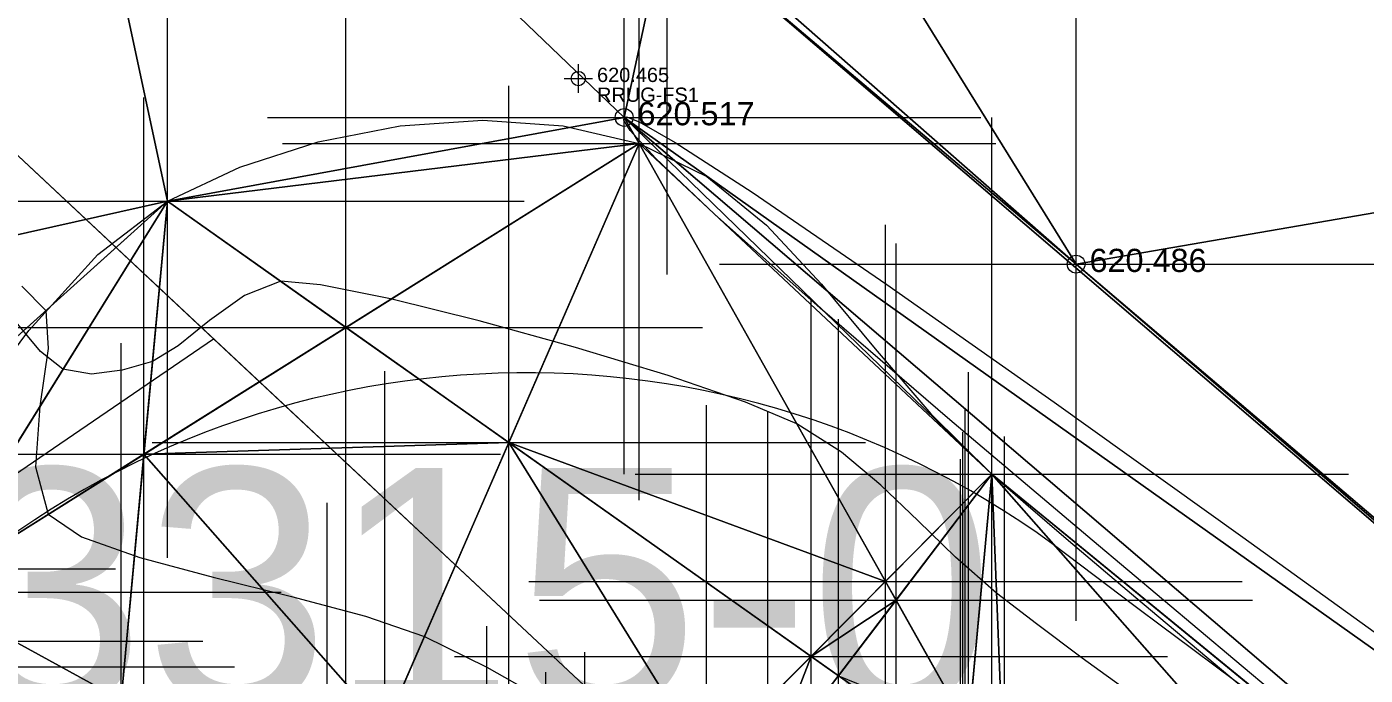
# Model space of a CAD drawing. Header units: metres. Extents: x 7511918 to 7512107, y 4692231 to 4692386.
# Drawn here: x 7511984.28 to 7511995.54, y 4692352.42 to 4692357.88 of the extents above; entities that cross this region are included whole.
import ezdxf

# ---------------------------------------------------------------- set-up
doc = ezdxf.new("R2010")
doc.units = ezdxf.units.M
for name, color, linetype, lineweight in [('A - Rrugë_Pen_No__1', 7, 'Continuous', 0), ('Asfallt', 97, 'Continuous', 0), ('asfalt pikat', 97, 'Continuous', 0), ('germimi  modeli pikat', 1, 'Continuous', 0), ('germimi modeli izo hipse', 11, 'Continuous', 0), ('germimi modeli trek', 1, 'Continuous', 0), ('Nr Parceles Baze', 7, 'Continuous', 0), ('parcela', 7, 'Continuous', 0), ('Parcela Fqinje', 251, 'Continuous', 0), ('rruga_matjet', 45, 'Continuous', 0), ('terreni  pikat modelit', 133, 'Continuous', 0), ('terreni izohipset kryesore', 212, 'Continuous', 0), ('terreni trek modelit', 132, 'Continuous', 0), ('trotuar', 155, 'Continuous', 0), ('trotuar pikat', 155, 'Continuous', 0), ('vellimi  pikat', 97, 'Continuous', 0), ('vellimi  trek', 97, 'Continuous', 0), ('vellimi izo themelore', 97, 'Continuous', 0)]:
    doc.layers.add(name, color=color, linetype=linetype, lineweight=lineweight)
doc.styles.get("Standard").update_dxf_attribs({"font": 'arial.ttf'})

# ---------------------------------------------------------------- blocks, each defined once
blk = doc.blocks.new('*U7', base_point=(7511989.307, 4692357.115, 620.517))
at = {"layer": 'trotuar pikat', "linetype": 'ByBlock', "lineweight": -2}
blk.add_line((7511989.307, 4692357.115, 620.517), (7511989.307, 4692357.115, 620.517), dxfattribs=at)
blk.add_circle((7511989.307, 4692357.115, 620.517), 0.075, dxfattribs=at)
at = {"layer": 'trotuar pikat', "linetype": 'ByBlock', "insert": (7511989.4195, 4692357.145, 620.517), "char_height": 0.195, "attachment_point": 4}
blk.add_mtext('{\\C256;620.517}', dxfattribs=at)
blk = doc.blocks.new('*U10', base_point=(7511993.109, 4692355.881, 620.486))
at = {"layer": 'asfalt pikat', "linetype": 'ByBlock', "lineweight": -2}
blk.add_line((7511993.109, 4692355.881, 620.486), (7511993.109, 4692355.881, 620.486), dxfattribs=at)
blk.add_circle((7511993.109, 4692355.881, 620.486), 0.075, dxfattribs=at)
at = {"layer": 'asfalt pikat', "linetype": 'ByBlock', "insert": (7511993.2215, 4692355.911, 620.486), "char_height": 0.195, "attachment_point": 4}
blk.add_mtext('{\\C256;620.486}', dxfattribs=at)
blk = doc.blocks.new('*U354', base_point=(7511988.922, 4692357.442, 620.465))
at = {"layer": 'rruga_matjet', "linetype": 'ByBlock', "lineweight": -2}
for p, q in [((7511988.922, 4692357.322, 620.465), (7511988.922, 4692357.562, 620.465)), ((7511988.802, 4692357.442, 620.465), (7511989.042, 4692357.442, 620.465))]:
    blk.add_line(p, q, dxfattribs=at)
blk.add_circle((7511988.922, 4692357.442, 620.465), 0.06, dxfattribs=at)
at = {"layer": 'rruga_matjet', "linetype": 'ByBlock', "char_height": 0.12}
for s, insert, attachment_point in [('{\\fArial|b0|i0|c0|p34;\\C256;620.465}', (7511989.079, 4692357.472, 620.465), 4), ('{\\fArial|b0|i0|c0|p34;\\C256;RRUG-FS1}', (7511989.079, 4692357.366, 620.465), 1)]:
    blk.add_mtext(s, dxfattribs=dict(at, insert=insert, attachment_point=attachment_point))

msp = doc.modelspace()

# ---------------------------------------------------------------- linework, layer by layer
at = {"layer": 'A - Rrugë_Pen_No__1', "color": 5, "linetype": 'Continuous', "lineweight": 13}
msp.add_lwpolyline([(7512057.317, 4692333.301, -0.166623), (7512008.192, 4692343.164, -0.026969), (7511992.916, 4692353.524, 0.354905), (7511983.439, 4692353.026), (7511972.538, 4692344.272), (7511925.79, 4692306.725)], format="xyb", dxfattribs=at)
at = {"layer": 'Asfallt'}
msp.add_polyline3d([(7512032.133, 4692338.989, 620.799), (7512022.821, 4692342.556, 620.734), (7512016.031, 4692345.7, 620.719), (7512013.894, 4692346.303, 620.685), (7512011.493, 4692347.938, 620.717), (7512009.538, 4692349.372, 620.639), (7512000.086, 4692357.084, 620.646), (7511983.357, 4692371.604, 620.635), (7511979.545, 4692367.785, 620.538), (7511993.109, 4692355.881, 620.486), (7512002.953, 4692347.506, 620.551), (7512007.926, 4692343.747, 620.612), (7512015.974, 4692339.477, 620.697), (7512019.795, 4692337.693, 620.722), (7512029.736, 4692333.842, 620.707), (7512032.133, 4692338.989, 620.799)], dxfattribs=at)
at = {"layer": 'germimi  modeli pikat', "color": 1, "linetype": 'Continuous', "lineweight": 0}
for p, q in [((7511989.307, 4692356.265, 620.517), (7511989.307, 4692357.965, 620.517)), ((7511989.434, 4692356.047, 620.629), (7511989.434, 4692357.747, 620.629)), ((7511985.465, 4692355.562, 620.13), (7511985.465, 4692357.262, 620.13)), ((7511988.457, 4692357.115, 620.517), (7511990.157, 4692357.115, 620.517)), ((7511988.584, 4692356.897, 620.629), (7511990.284, 4692356.897, 620.629)), ((7511993.109, 4692355.031, 620.486), (7511993.109, 4692356.731, 620.486)), ((7511984.615, 4692356.412, 620.13), (7511986.315, 4692356.412, 620.13)), ((7511992.259, 4692355.881, 620.486), (7511993.959, 4692355.881, 620.486)), ((7511992.4, 4692353.263, 620.492), (7511992.4, 4692354.963, 620.492)), ((7511991.55, 4692354.113, 620.492), (7511993.25, 4692354.113, 620.492)), ((7511985.077, 4692351.366, 619.726), (7511985.077, 4692353.066, 619.726))]:
    msp.add_line(p, q, dxfattribs=at)
at = {"layer": 'germimi modeli izo hipse', "color": 11, "linetype": 'Continuous', "lineweight": 0, "elevation": 620}
msp.add_lwpolyline([(7511993.583, 4692352.261), (7511993.161, 4692352.568), (7511992.776, 4692352.855), (7511992.44, 4692353.114), (7511992.095, 4692353.415), (7511991.779, 4692353.723), (7511991.467, 4692354.023), (7511991.135, 4692354.3), (7511990.76, 4692354.538), (7511990.328, 4692354.72), (7511989.676, 4692354.943), (7511988.897, 4692355.179), (7511988.087, 4692355.403), (7511987.341, 4692355.588), (7511986.754, 4692355.708), (7511986.42, 4692355.737), (7511986.113, 4692355.618), (7511985.819, 4692355.408), (7511985.556, 4692355.194), (7511985.34, 4692355.062), (7511985.084, 4692354.988), (7511984.825, 4692354.956), (7511984.585, 4692354.997), (7511984.398, 4692355.145), (7511984.178, 4692355.411)], dxfattribs=at)
at = {"layer": 'germimi modeli trek', "color": 1, "linetype": 'Continuous', "lineweight": 0}
for points in [[(7512000.141, 4692357.166, 620.72), (7511984.329, 4692372.808, 620.789), (7511983.346, 4692371.786, 620.769)], [(7512000.141, 4692357.166, 620.72), (7512001.076, 4692358.261, 620.755), (7511984.329, 4692372.808, 620.789)], [(7511983.346, 4692371.786, 620.769), (7511983.357, 4692371.604, 620.635), (7512000.141, 4692357.166, 620.72)], [(7511993.109, 4692355.881, 620.486), (7511983.357, 4692371.604, 620.635), (7511979.545, 4692367.785, 620.538)], [(7511993.109, 4692355.881, 620.486), (7512000.086, 4692357.084, 620.646), (7511983.357, 4692371.604, 620.635)], [(7511983.357, 4692371.604, 620.635), (7512000.086, 4692357.084, 620.646), (7512000.141, 4692357.166, 620.72)], [(7511979.545, 4692367.785, 620.538), (7511989.669, 4692358.793, 620.577), (7511993.109, 4692355.881, 620.486)], [(7511982.587, 4692363.023, 620.663), (7511979.813, 4692355.145, 619.718), (7511984.282, 4692361.934, 620.43)], [(7511984.282, 4692361.934, 620.43), (7511979.813, 4692355.145, 619.718), (7511985.465, 4692356.412, 620.13)], [(7511984.282, 4692361.934, 620.43), (7511985.465, 4692356.412, 620.13), (7511989.307, 4692357.115, 620.517)], [(7511989.307, 4692357.115, 620.517), (7511989.669, 4692358.793, 620.577), (7511984.282, 4692361.934, 620.43)], [(7511989.307, 4692357.115, 620.517), (7512002.925, 4692347.45, 620.649), (7511989.669, 4692358.793, 620.577)], [(7512002.925, 4692347.45, 620.649), (7511993.109, 4692355.881, 620.486), (7511989.669, 4692358.793, 620.577)], [(7511989.307, 4692357.115, 620.517), (7511985.465, 4692356.412, 620.13), (7511989.434, 4692356.897, 620.629)], [(7511989.307, 4692357.115, 620.517), (7511989.434, 4692356.897, 620.629), (7511992.4, 4692354.113, 620.492)], [(7511989.307, 4692357.115, 620.517), (7511992.4, 4692354.113, 620.492), (7512002.147, 4692346.142, 620.702)], [(7511989.307, 4692357.115, 620.517), (7512002.147, 4692346.142, 620.702), (7512002.925, 4692347.45, 620.649)], [(7512002.953, 4692347.506, 620.551), (7512000.086, 4692357.084, 620.646), (7511993.109, 4692355.881, 620.486)], [(7511992.507, 4692351.43, 619.171), (7511989.434, 4692356.897, 620.629), (7511985.465, 4692356.412, 620.13)], [(7511992.507, 4692351.43, 619.171), (7511992.4, 4692354.113, 620.492), (7511989.434, 4692356.897, 620.629)], [(7511979.813, 4692355.145, 619.718), (7511983.029, 4692352.493, 619.77), (7511985.465, 4692356.412, 620.13)], [(7511985.465, 4692356.412, 620.13), (7511983.029, 4692352.493, 619.77), (7511985.077, 4692352.216, 619.726)], [(7511985.077, 4692352.216, 619.726), (7511992.507, 4692351.43, 619.171), (7511985.465, 4692356.412, 620.13)], [(7512002.925, 4692347.45, 620.649), (7512002.953, 4692347.506, 620.551), (7511993.109, 4692355.881, 620.486)], [(7511992.4, 4692354.113, 620.492), (7511992.507, 4692351.43, 619.171), (7511999.424, 4692346.141, 619.116)], [(7512004.649, 4692344.085, 620.645), (7511992.4, 4692354.113, 620.492), (7511999.424, 4692346.141, 619.116)], [(7512002.147, 4692346.142, 620.702), (7511992.4, 4692354.113, 620.492), (7512004.649, 4692344.085, 620.645)], [(7511985.077, 4692352.216, 619.726), (7511983.029, 4692352.493, 619.77), (7511983.391, 4692350.91, 609.88)]]:
    msp.add_3dface(points, dxfattribs=at)
at = {"layer": 'parcela', "elevation": 609.752}
msp.add_lwpolyline([(7512014.001, 4692331.061), (7512007.601, 4692322.736), (7511996.728, 4692308.593), (7511996.478, 4692308.808), (7511984.225, 4692318.67), (7511979.511, 4692314.209), (7511960.838, 4692336.459), (7511966.627, 4692340.808), (7511982.769, 4692353.148), (7511985.853, 4692355.253), (7512004.361, 4692337.945), (7512007.31, 4692335.187), (7512013.22, 4692331.467), (7512014.001, 4692331.061)], dxfattribs=at)
at = {"layer": 'Parcela Fqinje', "elevation": 609.752, "flags": 128}
for points in [[(7512100.154, 4692320.526), (7512099.37, 4692321.114), (7512090.4, 4692328.334), (7512084.23, 4692331.224), (7512078.21, 4692330.164), (7512066.38, 4692329.075), (7512056.28, 4692327.065), (7512044.93, 4692326.926), (7512038.19, 4692326.936), (7512031.28, 4692327.606), (7512025.23, 4692326.976), (7512017.28, 4692329.357), (7512013.22, 4692331.467), (7512007.31, 4692335.187), (7511984.021, 4692356.967), (7511973.491, 4692368.387), (7511969.121, 4692372.097), (7511960.895, 4692377.202)], [(7512042.427, 4692243.089), (7512036.416, 4692234.41), (7512024.736, 4692231.331), (7512026.537, 4692239.37), (7512014.952, 4692250.065), (7512021.597, 4692257.99), (7512022.307, 4692258.85), (7512017.867, 4692262.99), (7512009.674, 4692254.166), (7511990.138, 4692265.631), (7511972.308, 4692273.251), (7511941.458, 4692293.101), (7511928.331, 4692300.748), (7511927.019, 4692301.512), (7511918.211, 4692306.549), (7511919.271, 4692307.313), (7511925.6, 4692312.428), (7511939.02, 4692321.55), (7511937.962, 4692322.418), (7511950.248, 4692331.332), (7511962.497, 4692339.88), (7511968.34, 4692344.458), (7511984.021, 4692356.967), (7511985.853, 4692355.253)]]:
    msp.add_lwpolyline(points, dxfattribs=at)
at = {"layer": 'terreni  pikat modelit', "color": 133, "linetype": 'Continuous', "lineweight": 0}
for p, q in [((7511989.307, 4692356.265, 620.517), (7511989.307, 4692357.965, 620.517)), ((7511989.434, 4692356.047, 620.629), (7511989.434, 4692357.747, 620.629)), ((7511985.465, 4692355.562, 620.13), (7511985.465, 4692357.262, 620.13)), ((7511988.457, 4692357.115, 620.517), (7511990.157, 4692357.115, 620.517)), ((7511988.584, 4692356.897, 620.629), (7511990.284, 4692356.897, 620.629)), ((7511993.109, 4692355.031, 620.486), (7511993.109, 4692356.731, 620.486)), ((7511984.615, 4692356.412, 620.13), (7511986.315, 4692356.412, 620.13)), ((7511992.259, 4692355.881, 620.486), (7511993.959, 4692355.881, 620.486)), ((7511992.4, 4692353.263, 620.492), (7511992.4, 4692354.963, 620.492)), ((7511991.55, 4692354.113, 620.492), (7511993.25, 4692354.113, 620.492))]:
    msp.add_line(p, q, dxfattribs=at)
at = {"layer": 'terreni izohipset kryesore', "color": 212, "linetype": 'Continuous', "lineweight": 0, "elevation": 620}
msp.add_lwpolyline([(7511984.241, 4692355.695), (7511984.441, 4692355.49), (7511984.461, 4692355.171), (7511984.393, 4692354.687), (7511984.355, 4692354.177), (7511984.463, 4692353.777), (7511984.742, 4692353.587), (7511985.232, 4692353.413), (7511985.849, 4692353.247), (7511986.51, 4692353.085), (7511987.13, 4692352.921), (7511987.627, 4692352.749), (7511988.152, 4692352.49), (7511988.702, 4692352.18)], dxfattribs=at)
at = {"layer": 'terreni trek modelit', "color": 132, "linetype": 'Continuous', "lineweight": 0}
for points in [[(7512000.141, 4692357.166, 620.72), (7511984.329, 4692372.808, 620.789), (7511983.346, 4692371.786, 620.769)], [(7512000.141, 4692357.166, 620.72), (7512001.076, 4692358.261, 620.755), (7511984.329, 4692372.808, 620.789)], [(7512032.862, 4692340.402, 620.979), (7511984.329, 4692372.808, 620.789), (7512001.076, 4692358.261, 620.755)], [(7511983.346, 4692371.786, 620.769), (7511983.357, 4692371.604, 620.635), (7512000.141, 4692357.166, 620.72)], [(7511993.109, 4692355.881, 620.486), (7511983.357, 4692371.604, 620.635), (7511979.545, 4692367.785, 620.538)], [(7511993.109, 4692355.881, 620.486), (7512000.086, 4692357.084, 620.646), (7511983.357, 4692371.604, 620.635)], [(7511983.357, 4692371.604, 620.635), (7512000.086, 4692357.084, 620.646), (7512000.141, 4692357.166, 620.72)], [(7511979.545, 4692367.785, 620.538), (7511989.669, 4692358.793, 620.577), (7511993.109, 4692355.881, 620.486)], [(7511982.587, 4692363.023, 620.663), (7511979.813, 4692355.145, 619.718), (7511984.282, 4692361.934, 620.43)], [(7511984.282, 4692361.934, 620.43), (7511979.813, 4692355.145, 619.718), (7511985.465, 4692356.412, 620.13)], [(7511984.282, 4692361.934, 620.43), (7511985.465, 4692356.412, 620.13), (7511989.307, 4692357.115, 620.517)], [(7511989.307, 4692357.115, 620.517), (7511989.669, 4692358.793, 620.577), (7511984.282, 4692361.934, 620.43)], [(7511989.307, 4692357.115, 620.517), (7512002.925, 4692347.45, 620.649), (7511989.669, 4692358.793, 620.577)], [(7512002.925, 4692347.45, 620.649), (7511993.109, 4692355.881, 620.486), (7511989.669, 4692358.793, 620.577)], [(7511989.307, 4692357.115, 620.517), (7511985.465, 4692356.412, 620.13), (7511989.434, 4692356.897, 620.629)], [(7511989.307, 4692357.115, 620.517), (7511989.434, 4692356.897, 620.629), (7511992.4, 4692354.113, 620.492)], [(7511989.307, 4692357.115, 620.517), (7511992.4, 4692354.113, 620.492), (7512002.147, 4692346.142, 620.702)], [(7511989.307, 4692357.115, 620.517), (7512002.147, 4692346.142, 620.702), (7512002.925, 4692347.45, 620.649)], [(7512002.953, 4692347.506, 620.551), (7512000.086, 4692357.084, 620.646), (7511993.109, 4692355.881, 620.486)], [(7511989.434, 4692356.897, 620.629), (7511985.465, 4692356.412, 620.13), (7511978.1, 4692349.784, 619.195)], [(7511984.956, 4692346.616, 619.07), (7511989.434, 4692356.897, 620.629), (7511978.1, 4692349.784, 619.195)], [(7511984.956, 4692346.616, 619.07), (7511992.4, 4692354.113, 620.492), (7511989.434, 4692356.897, 620.629)], [(7511985.465, 4692356.412, 620.13), (7511979.813, 4692355.145, 619.718), (7511978.1, 4692349.784, 619.195)], [(7512002.925, 4692347.45, 620.649), (7512002.953, 4692347.506, 620.551), (7511993.109, 4692355.881, 620.486)], [(7511985.812, 4692345.462, 618.906), (7511992.4, 4692354.113, 620.492), (7511984.956, 4692346.616, 619.07)], [(7511991.155, 4692340.566, 618.46), (7511992.4, 4692354.113, 620.492), (7511985.812, 4692345.462, 618.906)], [(7511991.155, 4692340.566, 618.46), (7512002.147, 4692346.142, 620.702), (7511992.4, 4692354.113, 620.492)]]:
    msp.add_3dface(points, dxfattribs=at)
at = {"layer": 'trotuar'}
msp.add_polyline3d([(7512029.694, 4692333.746, 620.824), (7512029.266, 4692332.511, 620.859), (7512018.913, 4692336.479, 620.53), (7512015.043, 4692338.223, 620.586), (7512007.119, 4692342.389, 620.714), (7512002.147, 4692346.142, 620.702), (7511989.307, 4692357.115, 620.517), (7511984.282, 4692361.934, 620.43), (7511982.587, 4692363.023, 620.663), (7511978.442, 4692366.69, 620.705), (7511979.442, 4692367.719, 620.678), (7511983.424, 4692364.13, 620.637), (7511984.966, 4692362.746, 620.509), (7511989.669, 4692358.793, 620.577), (7512002.925, 4692347.45, 620.649), (7512007.882, 4692343.688, 620.67), (7512015.952, 4692339.36, 620.735), (7512019.798, 4692337.62, 620.748), (7512029.694, 4692333.746, 620.824)], dxfattribs=at)
at = {"layer": 'vellimi  pikat', "color": 97, "linetype": 'Continuous', "lineweight": 0}
for p, q in [((7511989.669, 4692355.793), (7511989.669, 4692361.793)), ((7511989.307, 4692354.115), (7511989.307, 4692360.115)), ((7511989.434, 4692353.897), (7511989.434, 4692359.897)), ((7511985.465, 4692353.412), (7511985.465, 4692359.412)), ((7511993.109, 4692352.881), (7511993.109, 4692358.881)), ((7511986.967, 4692352.349, -0.392), (7511986.967, 4692358.349, -0.392)), ((7511988.338, 4692351.38, -0.508), (7511988.338, 4692357.38, -0.508)), ((7511985.268, 4692351.283, -0.177), (7511985.268, 4692357.283, -0.177)), ((7511986.307, 4692357.115), (7511992.307, 4692357.115)), ((7511992.4, 4692351.113), (7511992.4, 4692357.113)), ((7511986.434, 4692356.897), (7511992.434, 4692356.897)), ((7511982.465, 4692356.412), (7511988.465, 4692356.412)), ((7511991.505, 4692350.212, -0.675), (7511991.505, 4692356.212, -0.675)), ((7511991.594, 4692350.054, -0.694), (7511991.594, 4692356.054, -0.694)), ((7511990.109, 4692355.881), (7511996.109, 4692355.881)), ((7511990.879, 4692349.582, -0.809), (7511990.879, 4692355.582, -0.809)), ((7511983.967, 4692355.349, -0.392), (7511989.967, 4692355.349, -0.392)), ((7511991.11, 4692349.419, -0.82), (7511991.11, 4692355.419, -0.82)), ((7511985.077, 4692349.216, -0.093), (7511985.077, 4692355.216, -0.093)), ((7511987.293, 4692348.982, -0.323), (7511987.293, 4692354.982, -0.323)), ((7511992.203, 4692348.971, -0.855), (7511992.203, 4692354.971, -0.855)), ((7511989.999, 4692348.695, -0.675), (7511989.999, 4692354.695, -0.675)), ((7511992.175, 4692348.665, -0.909), (7511992.175, 4692354.665, -0.909)), ((7511990.517, 4692348.641, -0.719), (7511990.517, 4692354.641, -0.719)), ((7511992.157, 4692348.467, -0.898), (7511992.157, 4692354.467, -0.898)), ((7511992.507, 4692348.43, -0.966), (7511992.507, 4692354.43, -0.966)), ((7511985.338, 4692354.38, -0.508), (7511991.338, 4692354.38, -0.508)), ((7511982.268, 4692354.283, -0.177), (7511988.268, 4692354.283, -0.177)), ((7511992.136, 4692348.24, -0.893), (7511992.136, 4692354.24, -0.893)), ((7511989.4, 4692354.113), (7511995.4, 4692354.113)), ((7511986.81, 4692347.874, -0.272), (7511986.81, 4692353.874, -0.272)), ((7511979.028, 4692353.319, 0.06), (7511985.028, 4692353.319, 0.06)), ((7511988.505, 4692353.212, -0.675), (7511994.505, 4692353.212, -0.675)), ((7511980.421, 4692353.123, -0.04), (7511986.421, 4692353.123, -0.04)), ((7511988.594, 4692353.054, -0.694), (7511994.594, 4692353.054, -0.694)), ((7511988.152, 4692346.835, -0.456), (7511988.152, 4692352.835, -0.456)), ((7511979.764, 4692352.711, -0.019), (7511985.764, 4692352.711, -0.019)), ((7511987.879, 4692352.582, -0.809), (7511993.879, 4692352.582, -0.809)), ((7511988.977, 4692346.618, -0.522), (7511988.977, 4692352.618, -0.522)), ((7511980.029, 4692352.493, 0.002), (7511986.029, 4692352.493, 0.002)), ((7511988.649, 4692346.45, -0.488), (7511988.649, 4692352.45, -0.488))]:
    msp.add_line(p, q, dxfattribs=at)
at = {"layer": 'vellimi  trek', "color": 97, "linetype": 'Continuous', "lineweight": 0}
for points in [[(7512000.141, 4692357.166), (7511984.329, 4692372.808), (7511983.346, 4692371.786)], [(7512000.141, 4692357.166), (7512001.076, 4692358.261), (7511984.329, 4692372.808)], [(7512000.141, 4692357.166), (7511983.346, 4692371.786), (7511983.357, 4692371.604)], [(7511993.109, 4692355.881), (7511983.357, 4692371.604), (7511979.545, 4692367.785)], [(7511983.357, 4692371.604), (7511993.109, 4692355.881), (7512000.086, 4692357.084)], [(7511983.357, 4692371.604), (7512000.086, 4692357.084), (7512000.141, 4692357.166)], [(7511979.545, 4692367.785), (7511989.669, 4692358.793), (7511993.109, 4692355.881)], [(7511984.282, 4692361.934), (7511982.587, 4692363.023), (7511979.813, 4692355.145)], [(7511985.465, 4692356.412), (7511984.282, 4692361.934), (7511979.813, 4692355.145)], [(7511989.307, 4692357.115), (7511989.669, 4692358.793), (7511984.282, 4692361.934)], [(7511989.307, 4692357.115), (7511984.282, 4692361.934), (7511985.465, 4692356.412)], [(7511989.307, 4692357.115), (7512002.925, 4692347.45), (7511989.669, 4692358.793)], [(7512002.925, 4692347.45), (7511993.109, 4692355.881), (7511989.669, 4692358.793)], [(7511985.465, 4692356.412), (7511989.434, 4692356.897), (7511989.307, 4692357.115)], [(7511989.307, 4692357.115), (7512002.147, 4692346.142), (7512002.925, 4692347.45)], [(7511989.307, 4692357.115), (7511992.4, 4692354.113), (7512002.147, 4692346.142)], [(7511989.307, 4692357.115), (7511989.434, 4692356.897), (7511992.4, 4692354.113)], [(7511993.109, 4692355.881), (7512002.953, 4692347.506), (7512000.086, 4692357.084)], [(7511985.465, 4692356.412), (7511986.967, 4692355.349, -0.392), (7511989.434, 4692356.897)], [(7511988.338, 4692354.38, -0.508), (7511989.434, 4692356.897), (7511986.967, 4692355.349, -0.392)], [(7511988.338, 4692354.38, -0.508), (7511991.505, 4692353.212, -0.675), (7511989.434, 4692356.897)], [(7511991.505, 4692353.212, -0.675), (7511992.4, 4692354.113), (7511989.434, 4692356.897)], [(7511982.028, 4692353.319, 0.06), (7511985.465, 4692356.412), (7511979.813, 4692355.145)], [(7511983.421, 4692353.123, -0.04), (7511985.465, 4692356.412), (7511982.028, 4692353.319, 0.06)], [(7511985.268, 4692354.283, -0.177), (7511985.465, 4692356.412), (7511983.421, 4692353.123, -0.04)], [(7511986.967, 4692355.349, -0.392), (7511985.465, 4692356.412), (7511985.268, 4692354.283, -0.177)], [(7511993.109, 4692355.881), (7512002.925, 4692347.45), (7512002.953, 4692347.506)], [(7511988.338, 4692354.38, -0.508), (7511986.967, 4692355.349, -0.392), (7511985.268, 4692354.283, -0.177)], [(7511987.293, 4692351.982, -0.323), (7511988.338, 4692354.38, -0.508), (7511985.268, 4692354.283, -0.177)], [(7511987.293, 4692351.982, -0.323), (7511989.999, 4692351.695, -0.675), (7511988.338, 4692354.38, -0.508)], [(7511988.338, 4692354.38, -0.508), (7511989.999, 4692351.695, -0.675), (7511990.879, 4692352.582, -0.809)], [(7511988.338, 4692354.38, -0.508), (7511990.879, 4692352.582, -0.809), (7511991.505, 4692353.212, -0.675)], [(7511985.077, 4692352.216, -0.093), (7511985.268, 4692354.283, -0.177), (7511983.421, 4692353.123, -0.04)], [(7511985.077, 4692352.216, -0.093), (7511987.293, 4692351.982, -0.323), (7511985.268, 4692354.283, -0.177)], [(7511991.594, 4692353.054, -0.694), (7511992.4, 4692354.113), (7511991.505, 4692353.212, -0.675)], [(7511991.594, 4692353.054, -0.694), (7511992.203, 4692351.971, -0.855), (7511992.4, 4692354.113)], [(7511992.507, 4692351.43, -0.966), (7511992.4, 4692354.113), (7511992.203, 4692351.971, -0.855)], [(7511992.4, 4692354.113), (7512002.14, 4692346.139, -0.087), (7512002.147, 4692346.142)], [(7511992.4, 4692354.113), (7511999.424, 4692346.141, -1.221), (7512002.14, 4692346.139, -0.087)], [(7511999.424, 4692346.141, -1.221), (7511992.4, 4692354.113), (7511992.507, 4692351.43, -0.966)], [(7511991.594, 4692353.054, -0.694), (7511991.505, 4692353.212, -0.675), (7511990.879, 4692352.582, -0.809)], [(7511985.077, 4692352.216, -0.093), (7511983.421, 4692353.123, -0.04), (7511983.029, 4692352.493, 0.002)], [(7511991.11, 4692352.419, -0.82), (7511991.594, 4692353.054, -0.694), (7511990.879, 4692352.582, -0.809)], [(7511991.11, 4692352.419, -0.82), (7511992.203, 4692351.971, -0.855), (7511991.594, 4692353.054, -0.694)], [(7511990.517, 4692351.641, -0.719), (7511990.879, 4692352.582, -0.809), (7511989.999, 4692351.695, -0.675)], [(7511990.517, 4692351.641, -0.719), (7511991.11, 4692352.419, -0.82), (7511990.879, 4692352.582, -0.809)], [(7511985.077, 4692352.216, -0.093), (7511983.029, 4692352.493, 0.002), (7511983.391, 4692350.91, -9.693)]]:
    msp.add_3dface(points, dxfattribs=at)
at = {"layer": 'vellimi izo themelore', "color": 97, "linetype": 'Continuous', "lineweight": 0}
for points in [[(7511983.768, 4692354.613), (7511984.3, 4692355.323), (7511984.879, 4692355.961), (7511985.465, 4692356.412), (7511986.074, 4692356.697), (7511986.734, 4692356.91), (7511987.423, 4692357.044), (7511988.118, 4692357.091), (7511988.795, 4692357.044), (7511989.434, 4692356.897), (7511990.003, 4692356.618), (7511990.505, 4692356.209), (7511990.968, 4692355.712), (7511991.42, 4692355.169), (7511991.888, 4692354.622), (7511992.4, 4692354.113), (7511992.4, 4692354.113), (7511992.486, 4692354.038), (7511992.686, 4692353.865), (7511993.045, 4692353.557), (7511993.61, 4692353.077), (7511994.401, 4692352.412), (7511995.218, 4692351.733), (7511995.987, 4692351.102)], [(7511995.546, 4692351.626), (7511994.443, 4692352.551), (7511993.243, 4692353.559), (7511992.047, 4692354.572), (7511990.955, 4692355.512), (7511990.067, 4692356.301), (7511989.572, 4692356.771), (7511989.359, 4692357.004), (7511989.305, 4692357.093), (7511989.307, 4692357.115), (7511989.328, 4692357.119), (7511989.432, 4692357.078), (7511989.736, 4692356.904), (7511990.383, 4692356.485), (7511991.517, 4692355.709), (7511992.924, 4692354.719), (7511994.512, 4692353.584), (7511996.188, 4692352.375)]]:
    msp.add_lwpolyline(points, dxfattribs=at)

# ---------------------------------------------------------------- block references
at = {"layer": 'asfalt pikat'}
msp.add_blockref('*U10', (7511993.109, 4692355.881, 620.486), dxfattribs=at)
at = {"layer": 'rruga_matjet'}
msp.add_blockref('*U354', (7511988.922, 4692357.442, 620.465), dxfattribs=at)
at = {"layer": 'trotuar pikat'}
msp.add_blockref('*U7', (7511989.307, 4692357.115, 620.517), dxfattribs=at)

# ---------------------------------------------------------------- texts
at = {"layer": 'Nr Parceles Baze'}
msp.add_text('3315-0', height=2, dxfattribs=at).set_placement((7511983.722, 4692352.165, 617))

doc.saveas('drawing.dxf')
